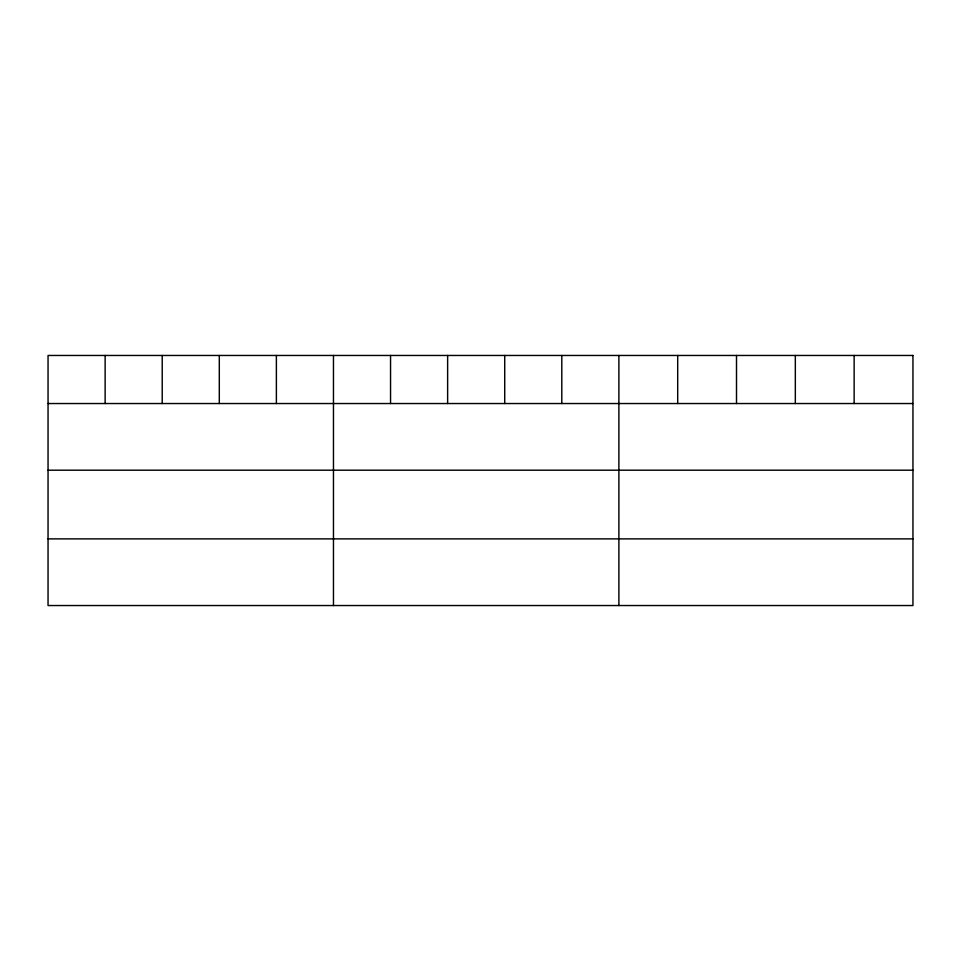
<?xml version="1.0" encoding="UTF-8"?>
<svg xmlns="http://www.w3.org/2000/svg" width="961" height="961" viewBox="0 0 961 961"><rect width="100%" height="100%" fill="white"/><g stroke="black" fill="none" stroke-linecap="round" stroke-linejoin="round"><path stroke-width="1.44" d="M48.05 403.536L912.95 403.536M48.05 470.193L912.95 470.193M48.05 538.881L912.95 538.881M854.137 355.462L854.137 403.536M795.324 355.462L795.324 403.536M736.51 355.462L736.51 403.536M677.697 355.462L677.697 403.536M618.884 355.462L618.884 605.538M561.801 355.462L561.801 403.536M504.717 355.462L504.717 403.536M447.634 355.462L447.634 403.536M390.55 355.462L390.55 403.536M333.467 355.462L333.467 605.538M276.384 355.462L276.384 403.536M219.3 355.462L219.3 403.536M162.217 355.462L162.217 403.536M105.133 355.462L105.133 403.536M912.95 355.462L48.05 355.462L48.05 605.538L912.95 605.538L912.95 355.462"/></g></svg>
